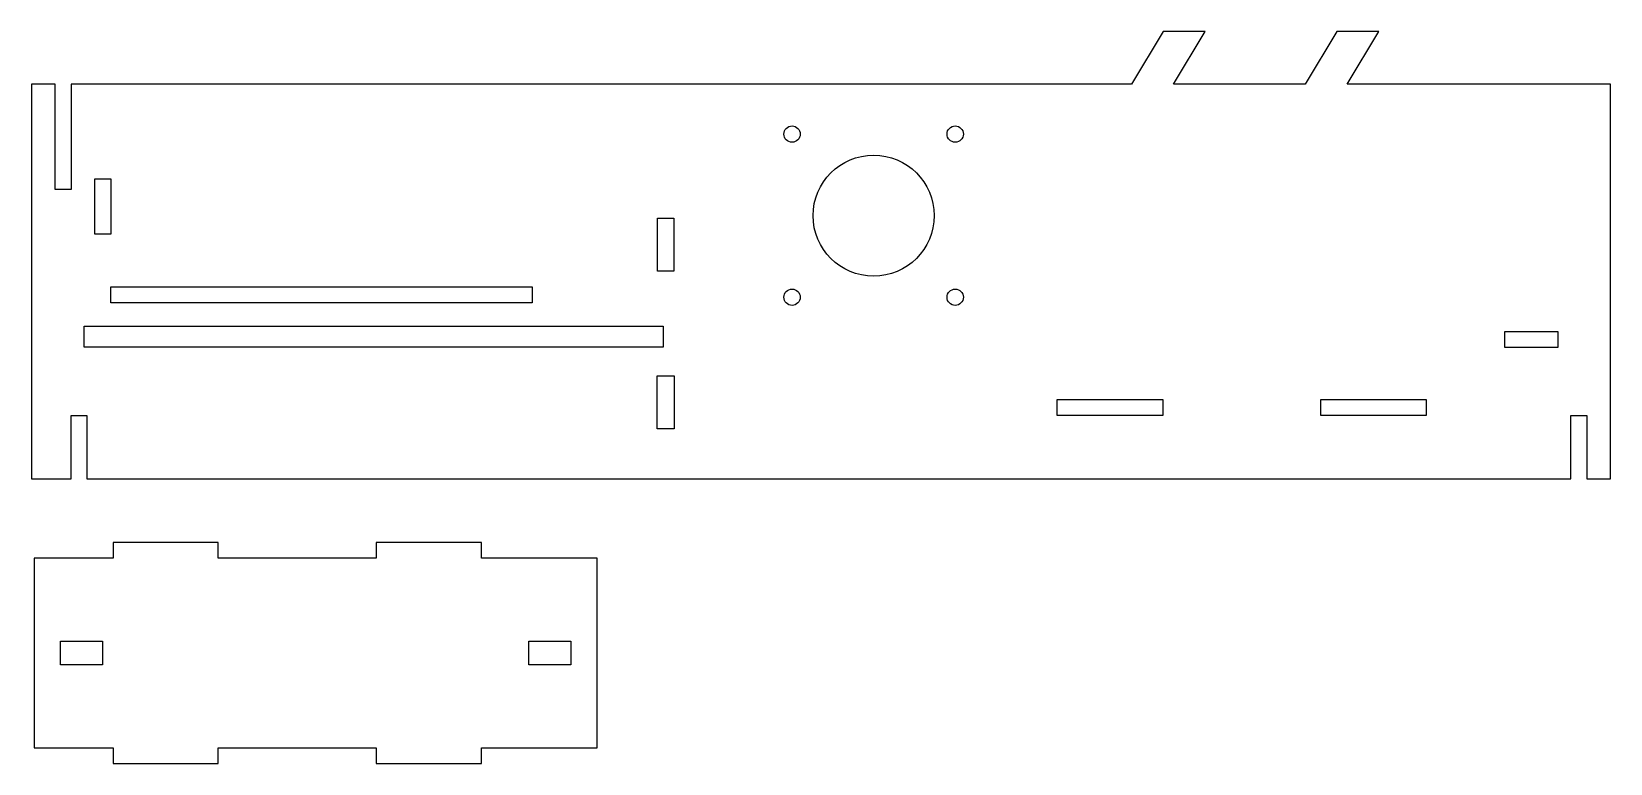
# Model space of a CAD drawing. Header units: millimetres. Extents: x 26 to 326, y 23 to 162.
import ezdxf

# ---------------------------------------------------------------- set-up
doc = ezdxf.new("R2010")
doc.units = ezdxf.units.MM

msp = doc.modelspace()

# ---------------------------------------------------------------- linework, layer by layer
for points in [[(36.23, 88.89), (36.23, 76.89), (318.23, 76.89), (318.23, 88.89), (321.23, 88.89), (321.23, 76.89), (325.73, 76.89), (325.73, 151.89), (275.73, 151.89), (281.73, 161.89), (273.73, 161.89), (267.73, 151.89), (242.73, 151.89), (248.73, 161.89), (240.73, 161.89), (234.73, 151.89), (33.23, 151.89), (33.23, 131.89), (30.23, 131.89), (30.23, 151.89), (25.73, 151.89), (25.73, 76.89), (33.23, 76.89), (33.23, 88.89)], [(40.78, 123.39), (37.73, 123.39), (37.73, 133.89), (40.78, 133.89)], [(147.78, 126.44), (147.78, 116.34), (144.68, 116.34), (144.68, 126.44)], [(40.78, 110.34), (40.78, 113.39), (120.88, 113.39), (120.88, 110.34)], [(35.73, 105.89), (145.73, 105.89), (145.73, 101.89), (35.73, 101.89)], [(315.73, 104.89), (315.73, 101.84), (305.68, 101.84), (305.68, 104.89)], [(147.83, 96.44), (147.83, 86.34), (144.63, 86.34), (144.63, 96.44)], [(240.68, 91.94), (240.68, 88.89), (220.58, 88.89), (220.58, 91.94)], [(290.73, 91.94), (290.73, 88.89), (270.68, 88.89), (270.68, 91.94)], [(41.22, 64.75), (41.22, 61.75), (26.22, 61.75), (26.22, 25.75), (41.22, 25.75), (41.22, 22.75), (61.22, 22.75), (61.22, 25.75), (91.22, 25.75), (91.22, 22.75), (111.22, 22.75), (111.22, 25.75), (133.22, 25.75), (133.22, 61.75), (111.22, 61.75), (111.22, 64.75), (91.22, 64.75), (91.22, 61.75), (61.22, 61.75), (61.22, 64.75)], [(31.22, 46), (39.22, 46), (39.22, 41.5), (31.22, 41.5)], [(120.22, 46), (128.22, 46), (128.22, 41.5), (120.22, 41.5)]]:
    msp.add_lwpolyline(points, close=True)
for centre, radius in [((170.23, 142.39), 1.55), ((201.23, 142.39), 1.55), ((185.73, 126.89), 11.5), ((170.23, 111.39), 1.55), ((201.23, 111.39), 1.55)]:
    msp.add_circle(centre, radius)

doc.saveas('drawing.dxf')
